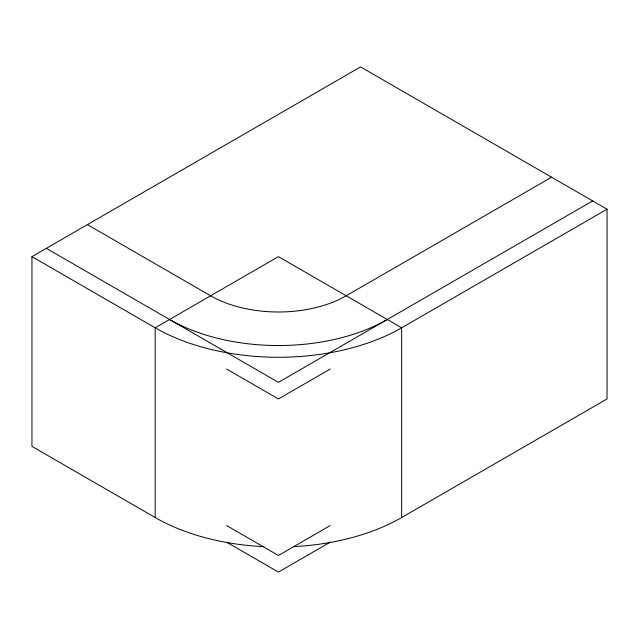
<?xml version="1.0" encoding="UTF-8"?>
<svg xmlns="http://www.w3.org/2000/svg" width="639" height="639" viewBox="0 0 639 639"><rect width="100%" height="100%" fill="white"/><g stroke="black" fill="none" stroke-linecap="round" stroke-linejoin="round"><path stroke-width="0.96" d="M263.835 546.649A174.279 100.619 0 0 1 155.189 517.534L31.95 446.381L31.95 256.646L360.58 66.919L607.05 209.217L607.05 398.952L401.659 517.534A174.279 100.619 0 0 1 293.916 546.609M551.593 177.203L346.202 295.785A95.858 55.337 0 0 1 210.638 295.785L87.407 224.632M592.673 200.918L278.42 382.346L46.328 248.347M330.219 369.046L278.42 398.952L226.653 369.062M607.05 209.217L401.659 327.799A174.279 100.619 0 0 1 155.189 327.799L31.95 256.646M330.219 525.577L278.42 555.483L226.653 525.593M330.219 542.176L278.42 572.081L226.653 542.191M401.659 517.534L401.659 327.799L278.42 256.646L155.189 327.799L155.189 517.534M387.282 319.5A153.951 88.885 0 0 1 169.567 319.5"/></g></svg>
